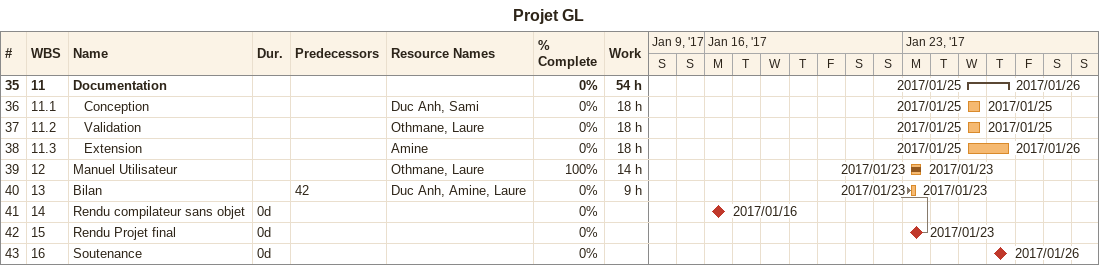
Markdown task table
Projet GL

| ID | WBS | Task | Duration | Start | Finish | Predecessors | Resources | % complete | Work (h) |
|---|---|---|---|---|---|---|---|---|---|
| 35 | 11 | **Documentation** |  | 2017-01-25 | 2017-01-26 |  |  | 0 | 54 |
| 36 | 11.1 | Conception |  | 2017-01-25 | 2017-01-25 |  | Duc Anh, Sami | 0 | 18 |
| 37 | 11.2 | Validation |  | 2017-01-25 | 2017-01-25 |  | Othmane, Laure | 0 | 18 |
| 38 | 11.3 | Extension |  | 2017-01-25 | 2017-01-26 |  | Amine | 0 | 18 |
| 39 | 12 | Manuel Utilisateur |  | 2017-01-23 | 2017-01-23 |  | Othmane, Laure | 100 | 14 |
| 40 | 13 | Bilan |  | 2017-01-23 | 2017-01-23 | 42 | Duc Anh, Amine, Laure | 0 | 9 |
| 41 | 14 | Rendu compilateur sans objet | 0d | 2017-01-16 | 2017-01-16 |  |  | 0 |  |
| 42 | 15 | Rendu Projet final | 0d | 2017-01-23 | 2017-01-23 |  |  | 0 |  |
| 43 | 16 | Soutenance | 0d | 2017-01-26 | 2017-01-26 |  |  | 0 |  |
